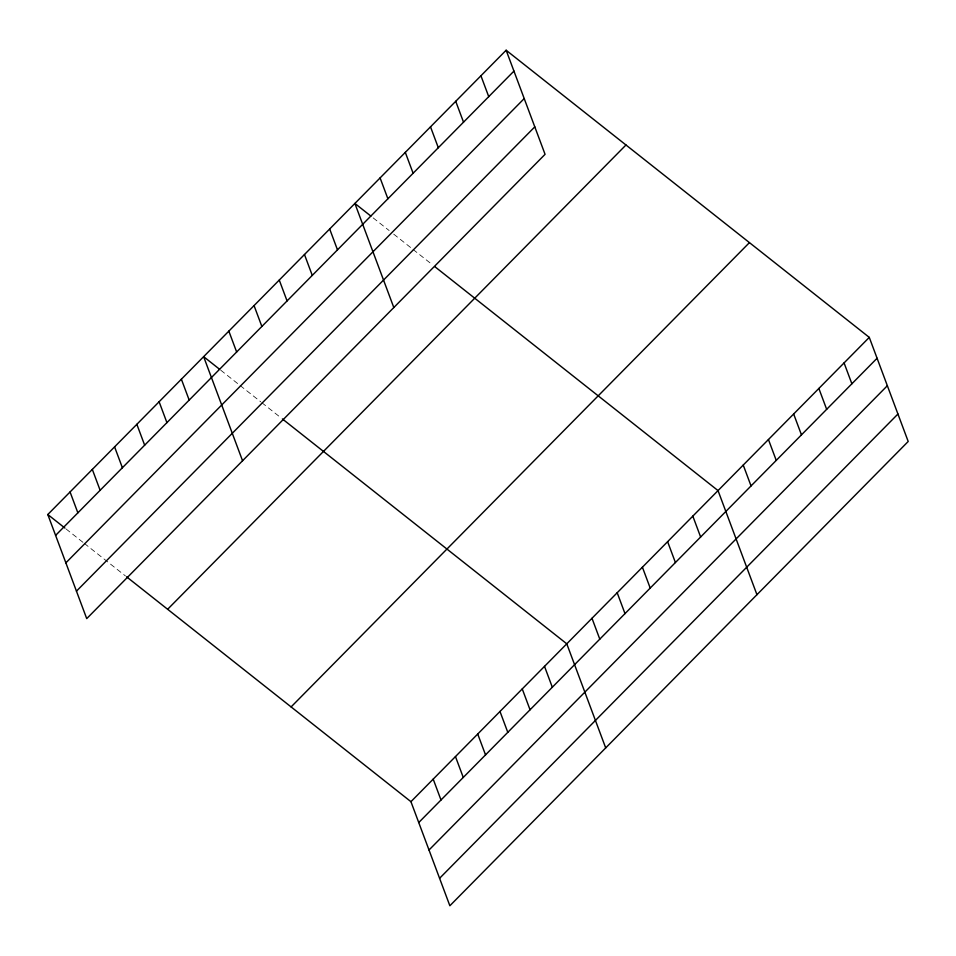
<?xml version="1.0" encoding="UTF-8"?>
<svg xmlns="http://www.w3.org/2000/svg" width="956" height="956" viewBox="0 0 956 956"><rect width="100%" height="100%" fill="white"/><g stroke="black" fill="none" stroke-linecap="round" stroke-linejoin="round"><path stroke-width="0.72" stroke-dasharray="4.78 3.58" d="M373.151 217.884L389.128 230.527M393.693 234.136L411.952 248.572M413.1 249.48L432.494 264.812M220.752 370.199L239.012 384.635M240.159 385.543L260.701 401.783M261.836 402.691L281.243 418.035M66.06 528.967L83.184 542.494M84.319 543.402L125.403 575.894"/><path stroke-width="1.43" d="M506.142 50.238L545.063 154.322L86.721 618.616L47.8 514.519L506.142 50.238L869.279 337.384L908.2 441.481L449.858 905.762L410.937 801.678L126.551 576.791M55.603 535.396L513.946 71.103M65.868 562.857L524.211 98.576M76.456 591.155L534.786 126.861M167.635 609.283L625.977 144.989M291.102 706.914L749.444 242.621M410.937 801.678L869.279 337.384M418.74 822.542L877.082 358.261M429.017 850.004L887.347 385.722M439.593 878.301L897.935 414.02M370.868 216.08L354.891 203.449L393.812 307.545M434.777 266.616L718.028 490.595L756.949 594.692M219.617 369.303L203.64 356.66L242.549 460.756M282.39 418.931L566.777 643.818L605.698 747.903M47.8 514.519L64.924 528.059M844.076 362.921L851.88 383.798M818.862 388.459L826.665 409.335M793.659 413.996L801.463 434.861M768.445 439.533L776.248 460.398M743.242 465.058L751.046 485.935M692.825 516.132L700.629 537.009M667.611 541.67L675.414 562.546M480.928 75.775L488.731 96.64M642.408 567.207L650.211 588.083M455.725 101.3L463.529 122.177M617.194 592.744L624.997 613.621M430.511 126.837L438.314 147.714M591.991 618.281L599.794 639.158M405.308 152.374L413.112 173.251M380.094 177.912L387.897 198.788M544.514 666.368L552.317 687.245M522.251 688.918L530.054 709.794M329.677 228.986L337.48 249.863M499.988 711.467L507.791 732.344M304.474 254.523L312.277 275.4M477.725 734.017L485.529 754.893M279.26 280.06L287.063 300.925M455.462 756.566L463.266 777.443M433.199 779.116L441.003 799.993M254.057 305.597L261.86 326.462M228.843 331.123L236.646 351.999M181.377 379.209L189.18 400.086M159.114 401.771L166.918 422.636M136.851 424.321L144.655 445.185M114.589 446.87L122.392 467.747M92.326 469.42L100.129 490.297M70.063 491.97L77.866 512.846"/></g></svg>
